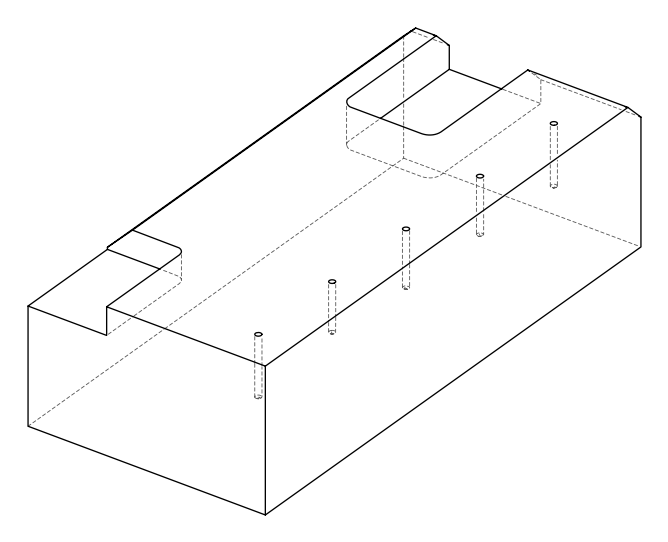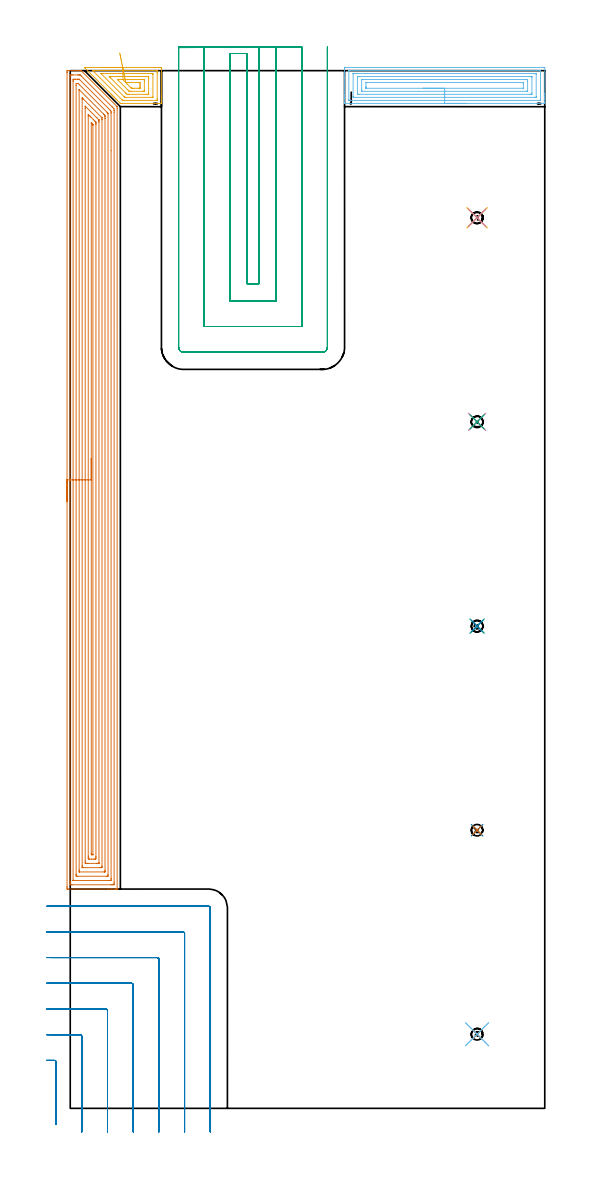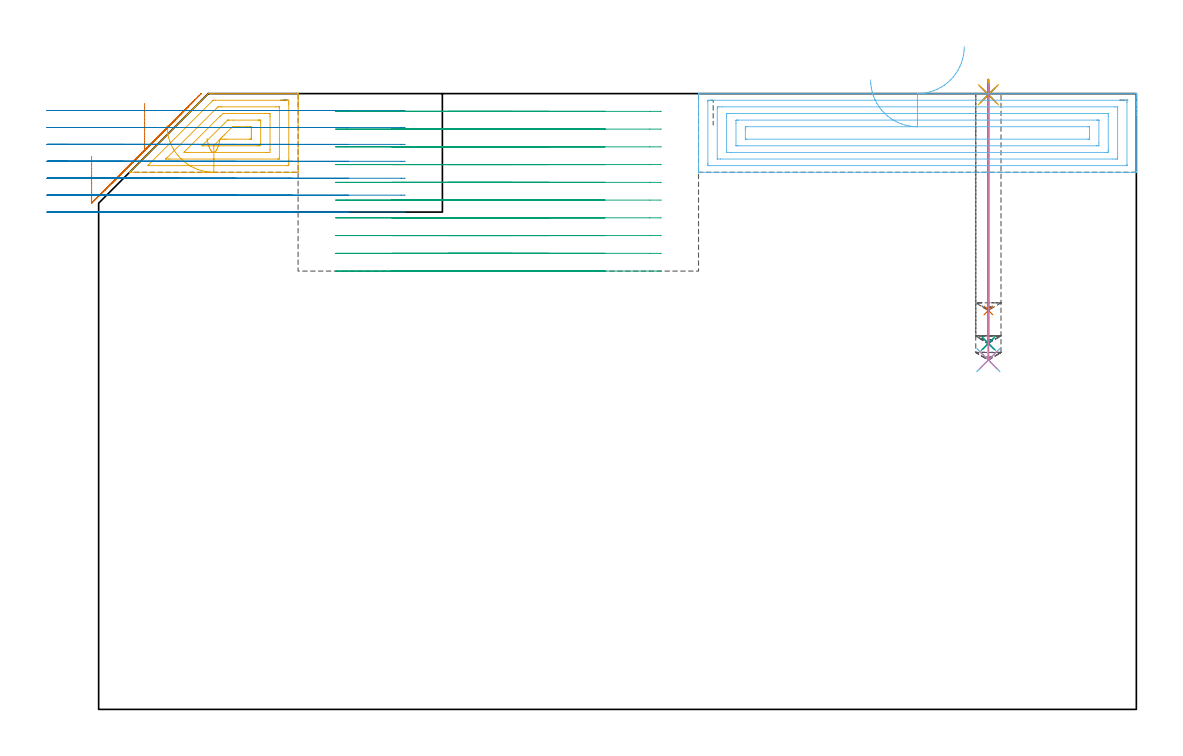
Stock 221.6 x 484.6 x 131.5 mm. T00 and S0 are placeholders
(PLAN: 15 operations, 3 tool changes, 74 min)
(1 SPOT_DRILL | STEP1POCKET | NXT0321_9005460120000 | 0.03 min | 1 mm3)
(2 SPOT_DRILL_1 | STEP1POCKET_1 | NXT0321_9005460120000 | 0.03 min | 0 mm3)
(3 SPOT_DRILL_2 | STEP1POCKET_2 | NXT0321_9005460120000 | 0.03 min | 0 mm3)
(4 SPOT_DRILL_3 | STEP1POCKET_3 | NXT0321_9005460120000 | 0.03 min | 0 mm3)
(5 SPOT_DRILL_4 | STEP1POCKET_4 | NXT0321_9005460120000 | 0.03 min | 1 mm3)
(6 DRILL_BLIND_HOLE_INTO_CENTER | STEP1POCKET | UGT0301_449 | 0.24 min | 1257 mm3)
(7 DRILL_BLIND_HOLE_INTO_CENTER_1 | STEP1POCKET_1 | UGT0301_449 | 0.19 min | 1014 mm3)
(8 DRILL_BLIND_HOLE_INTO_CENTER_2 | STEP1POCKET_2 | UGT0301_449 | 0.22 min | 1179 mm3)
(9 DRILL_BLIND_HOLE_INTO_CENTER_3 | STEP1POCKET_3 | UGT0301_449 | 0.22 min | 1175 mm3)
(10 DRILL_BLIND_HOLE_INTO_CENTER_4 | STEP1POCKET_4 | UGT0301_449 | 0.24 min | 1252 mm3)
(11 AREA_MILL | FG_CHAMFER_SURFACE | UGT0205_001 | 1.69 min | 6781 mm3)
(12 AREA_MILL_1 | FG_CHAMFER_SURFACE_1 | UGT0205_001 | 4.83 min | 14253 mm3)
(13 AREA_MILL_2 | FG_CHAMFER_SURFACE_2 | UGT0205_001 | 27.35 min | 104656 mm3)
(14 MILL_CORNER_NOTCH_RECTANGULAR | CORNER_NOTCH_RECTANGULAR | NXT0201_012 | Follow Part, ap 4, ae 75% | 11.9 min | 187508 mm3)
(15 MILL_SLOT | SLOT_PARTIAL_RECTANGULAR | NXT0201_012 | Follow Part, ap 4, ae 75% | 26.95 min | 448234 mm3)
(TOOL NXT0321_9005460120000 | NC Spot Drill, 142deg, 12mm, Carbide, Uncoated | D12 PA142 FL30 Z2)
(TOOL UGT0301_449 | Carbide Drill 5.4 mm | D5.4 PA118 FL57 Z2)
(TOOL UGT0205_001 | Chamfer Mill 20 x 3 x 45 deg. | D20 FL50 Z2)
(TOOL NXT0201_012 | ENDMILL 16mm [2P460-1600-NA 1630] | D16 FL38 Z6)
(OP 1 SPOT_DRILL)
G17 G21 G94 G90
T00 M6
G54
G17 G0 G90 X190. Y34.6 S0 M3
G43 Z141.5 H0
G94 G81 G98 Z131.268 F250. R134.5
G80
M5
M2
(OP 2 SPOT_DRILL_1)
G17 G21 G94 G90
T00 M6
G54
G17 G0 G90 X190. Y129.9 S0 M3
G43 Z141.5 H0
G94 G81 G98 Z131.268 F250. R134.5
G80
M5
M2
(OP 3 SPOT_DRILL_2)
G17 G21 G94 G90
T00 M6
G54
G17 G0 G90 X190. Y225.2 S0 M3
G43 Z141.5 H0
G94 G81 G98 Z131.268 F250. R134.5
G80
M5
M2
(OP 4 SPOT_DRILL_3)
G17 G21 G94 G90
T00 M6
G54
G17 G0 G90 X190. Y320.6 S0 M3
G43 Z141.5 H0
G94 G81 G98 Z131.268 F250. R134.5
G80
M5
M2
(OP 5 SPOT_DRILL_4)
G17 G21 G94 G90
T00 M6
G54
G17 G0 G90 X190. Y415.9 S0 M3
G43 Z141.5 H0
G94 G81 G98 Z131.268 F250. R134.5
G80
M5
M2
(OP 6 DRILL_BLIND_HOLE_INTO_CENTER)
G17 G21 G94 G90
T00 M6
G54
G17 G0 G90 X190. Y34.6 S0 M3
G43 Z141.5 H0
G94 G81 G98 Z74.6 F250. R133.5
G80
M5
M2
(OP 7 DRILL_BLIND_HOLE_INTO_CENTER_1)
G17 G21 G94 G90
T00 M6
G54
G17 G0 G90 X190. Y129.9 S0 M3
G43 Z141.5 H0
G94 G81 G98 Z85.2 F250. R133.5
G80
M5
M2
(OP 8 DRILL_BLIND_HOLE_INTO_CENTER_2)
G17 G21 G94 G90
T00 M6
G54
G17 G0 G90 X190. Y225.2 S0 M3
G43 Z141.5 H0
G94 G81 G98 Z78.1 F250. R133.5
G80
M5
M2
(OP 9 DRILL_BLIND_HOLE_INTO_CENTER_3)
G17 G21 G94 G90
T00 M6
G54
G17 G0 G90 X190. Y320.6 S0 M3
G43 Z141.5 H0
G94 G81 G98 Z78.2 F250. R133.5
G80
M5
M2
(OP 10 DRILL_BLIND_HOLE_INTO_CENTER_4)
G17 G21 G94 G90
T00 M6
G54
G17 G0 G90 X190. Y415.9 S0 M3
G43 Z141.5 H0
G94 G81 G98 Z74.6 F250. R133.5
G80
M5
M2
(OP 11 AREA_MILL)
G17 G21 G94 G90
T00 M6
G54
G17 G0 G90 X14.6 Y486.1 S1061 M3
G43 Z141.5 H0
Z124.7
G94 G1 X14.638 Z123.828 F250.
X14.752 Z122.963
X14.941 Z122.112
X15.203 Z121.28
X15.537 Z120.474
X15.94 Z119.7
X16.408 Z118.964
X16.94 Z118.272
X17.529 Z117.629
X18.172 Z117.04
X18.864 Z116.508
X19.6 Z116.04
X20.374 Z115.637
X21.18 Z115.303
X22.012 Z115.041
X22.864 Z114.852
X23.728 Z114.738
X24.6 Z114.7
X41.998
X42.429 Y486.095 Z114.702
X42.59 Y486.092 Z114.706
X42.6 Y485.926 Z114.871
Y473.002 Z127.792
Y472.407 Z128.387
Y471.833 Z128.963
Y471.525 Z129.271
Y470.951 Z129.845
Y470.643 Z130.152
Y470.027 Z130.773
Y469.622 Z131.177
X42.593 Y469.307 Z131.484
X42.592 Y469.302 Z131.488
X42.445 Y469.3 Z131.5
X24.154
X23.396 Y469.305 Z131.49
X23.266 Y469.433 Z131.365
X21.614 Y471.084 Z129.712
X21.477 Y471.222 Z129.576
X21.313 Y471.386 Z129.412
X21.173 Y471.525 Z129.271
X21.031 Y471.668 Z129.13
X20.877 Y471.822 Z128.976
X20.732 Y471.966 Z128.829
X20.585 Y472.114 Z128.684
X20.441 Y472.258 Z128.54
X20.29 Y472.407 Z128.388
X20.139 Y472.56 Z128.238
X20.005 Y472.694 Z128.104
X19.849 Y472.848 Z127.947
X19.693 Y473.006 Z127.792
X19.569 Y473.13 Z127.667
X19.408 Y473.289 Z127.505
X19.247 Y473.452 Z127.346
X19.133 Y473.566 Z127.231
X18.967 Y473.73 Z127.064
X18.801 Y473.898 Z126.9
X6.896 Y485.804 Z114.995
X6.756 Y485.944 Z114.854
X6.627 Y486.08 Z114.718
X6.614 Y486.098 Z114.701
X6.756 Y486.1 Z114.7
X24.6
Y484.686 Z116.114
X40.214 Y484.685 Z116.115
X40.287
X40.582 Y484.679 Z116.121
X40.59 Y484.584 Z116.216
X40.597 Y484.378 Z116.422
X40.599 Y483.875 Z116.925
X40.6 Y483.493 Z117.307
Y471.525 Z129.275
X40.598 Y471.145 Z129.655
X40.59 Y470.762 Z130.038
X40.588 Y470.72 Z130.08
X40.571 Y470.719 Z130.081
X40.521 Y470.716 Z130.084
X40.419 Y470.715 Z130.085
X40.214 Y470.714 Z130.086
X24.974
X24.564 Y470.717 Z130.083
X24.463 Y470.719 Z130.081
X24.441 Y470.721 Z130.079
X24.404 Y470.754 Z130.046
X24.336 Y470.818 Z129.982
X24.154 Y470.996 Z129.804
X11.275 Y483.875 Z116.925
X10.771 Y484.381 Z116.419
X10.572 Y484.587 Z116.213
X10.485 Y484.679 Z116.121
X10.771 Y484.684 Z116.116
X10.844 Y484.685 Z116.115
X24.6 Y484.686 Z116.114
Y483.272 Z117.528
X38.147 Y483.271 Z117.529
X38.429 Y483.27 Z117.53
X38.523 Y483.268 Z117.532
X38.589 Y483.265 Z117.535
X38.593 Y483.162 Z117.638
X38.598 Y482.993 Z117.807
X38.6 Y482.824 Z117.976
X38.599 Y472.239 Z128.561
X38.595 Y472.182 Z128.618
X38.59 Y472.142 Z128.658
X38.568 Y472.135 Z128.665
X38.429 Y472.133 Z128.667
X37.819 Y472.129 Z128.671
X26.22
X25.938 Y472.13 Z128.67
X25.656 Y472.133 Z128.667
X25.475 Y472.136 Z128.664
X25.382 Y472.225 Z128.575
X25.193 Y472.407 Z128.393
X14.607 Y482.993 Z117.807
X14.34 Y483.262 Z117.538
X14.339 Y483.269 Z117.531
X14.34
X14.95 Y483.271 Z117.529
X15.232 Y483.272 Z117.528
X24.6
Y481.857 Z118.943
X35.753
X36.01 Y481.856 Z118.944
X36.486 Y481.85 Z118.95
X36.59 Y481.841 Z118.959
X36.6 Y481.229 Z119.571
Y474.172 Z126.628
X36.594 Y473.753 Z127.047
X36.59 Y473.55 Z127.25
X36.384 Y473.547 Z127.253
X35.753 Y473.543 Z127.257
X35.496
X27.466
X26.831 Y473.547 Z127.253
X26.567 Y473.55 Z127.25
X25.938 Y474.114 Z126.686
X25.878 Y474.172 Z126.628
X18.801 Y481.248 Z119.552
X18.395 Y481.664 Z119.136
X18.215 Y481.851 Z118.949
X18.314 Y481.853 Z118.947
X18.801 Y481.856 Z118.944
X19.057 Y481.857 Z118.943
X24.6
Y480.443 Z120.357
X33.968
X34.066 Y480.442 Z120.358
X34.262 Y480.438 Z120.362
X34.59 Y480.429 Z120.371
X34.592 Y480.346 Z120.454
X34.599 Y479.722 Z121.078
Y475.312 Z125.488
X34.594 Y475.054 Z125.746
X34.59 Y474.977 Z125.823
X34.586 Y474.964 Z125.836
X34.49 Y474.961 Z125.839
X34.36 Y474.958 Z125.842
X34.164 Y474.957 Z125.843
X34.066
X28.713
X27.82
X27.723 Y474.958 Z125.842
X27.625 Y474.961 Z125.839
X27.564 Y474.964 Z125.836
X27.521 Y474.99 Z125.81
X27.452 Y475.054 Z125.746
X26.831 Y475.668 Z125.132
X22.37 Y480.129 Z120.671
X22.156 Y480.346 Z120.454
X22.087 Y480.421 Z120.379
X22.075 Y480.436 Z120.364
X22.109 Y480.439 Z120.361
X22.174 Y480.441 Z120.359
X22.272 Y480.443 Z120.357
X22.37
X24.6
X25.936 Y479.024 Z121.776
X25.938
X26.38 Y479.028 Z121.772
X26.831 Y479.029 Z121.771
X27.271
X32.184
X32.334
X32.455 Y479.028 Z121.772
X32.535 Y479.025 Z121.775
X32.579 Y479.022 Z121.778
X32.59 Y479.016 Z121.784
X32.592 Y478.993 Z121.807
X32.597 Y478.582 Z122.218
X32.6 Y478.171 Z122.629
Y477.7 Z123.1
Y477.289 Z123.511
X32.599 Y476.818 Z123.982
X32.595 Y476.411 Z124.389
X32.591 Y476.383 Z124.417
X32.576 Y476.378 Z124.422
X32.522 Y476.375 Z124.425
X32.41 Y476.373 Z124.427
X32.184 Y476.371 Z124.429
X31.743
X29.959
X29.507
X29.065 Y476.372 Z124.428
X28.615 Y476.377 Z124.423
X28.589 Y476.378 Z124.422
X28.561 Y476.399 Z124.401
X28.497 Y476.457 Z124.343
X28.372 Y476.577 Z124.223
X26.831 Y478.117 Z122.683
X26.366 Y478.582 Z122.218
X25.938 Y479.013 Z121.787
X25.936 Y479.024 Z121.776
X25.807 Y479.66 Z121.194
X25.667 Y480.343 Z120.67
X25.519 Y481.069 Z120.208
X25.364 Y481.831 Z119.813
X25.202 Y482.624 Z119.488
X25.036 Y483.442 Z119.234
X24.865 Y484.278 Z119.054
X24.692 Y485.127 Z118.949
X24.518 Y485.981 Z118.92
X24.344 Y486.835 Z118.967
X24.172 Y487.681 Z119.089
X24.002 Y488.514 Z119.287
X23.836 Y489.326 Z119.557
X23.676 Y490.113 Z119.899
X23.522 Y490.867 Z120.31
X23.376 Y491.583 Z120.786
X23.239 Y492.256 Z121.324
X23.112 Y492.88 Z121.92
G0 Z141.5
M5
M2
(OP 12 AREA_MILL_1)
G17 G21 G94 G90
T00 M6
G54
G17 G0 G90 X184.85 Y469.3 S1061 M3
G43 Z141.5 H0
G94 G1 X184.812 Z140.628 F250.
X184.698 Z139.764
X184.509 Z138.912
X184.247 Z138.08
X183.913 Z137.274
X183.51 Z136.5
X183.042 Z135.764
X182.51 Z135.072
X181.921 Z134.429
X181.278 Z133.84
X180.586 Z133.308
X179.85 Z132.84
X179.076 Z132.437
X178.27 Z132.103
X177.438 Z131.841
X176.586 Z131.652
X175.722 Z131.538
X174.85 Z131.5
X128.205
X128.11 Y469.306 Z131.492
X128.1 Y469.519 Z131.28
Y471.106 Z129.693
Y471.525 Z129.271
Y471.734 Z129.063
Y472.407 Z128.39
Y472.617 Z128.181
Y473.289 Z127.504
Y481.06 Z119.736
Y484.757 Z116.039
Y485.094 Z115.703
X128.104 Y485.639 Z115.157
X128.108 Y486.091 Z114.705
X128.191 Y486.094 Z114.703
X128.65 Y486.1 Z114.7
X221.05
X221.48 Y486.095 Z114.703
X221.59 Y486.091 Z114.705
X221.6 Y485.975 Z114.821
Y473.835 Z126.959
Y473.289 Z127.504
Y472.617 Z128.181
Y472.407 Z128.39
Y471.734 Z129.063
Y471.525 Z129.271
Y471.106 Z129.693
Y470.18 Z130.619
Y469.761 Z131.037
X221.599 Y469.517 Z131.281
X221.59 Y469.306 Z131.492
X221.495 Y469.3 Z131.5
X174.85
Y470.714 Z130.086
X130.355
X130.213 Y470.716 Z130.084
X130.142 Y470.719 Z130.081
X130.115 Y470.721 Z130.079
X130.11 Y470.739 Z130.061
X130.106 Y470.804 Z129.996
X130.101 Y470.966 Z129.834
X130.1 Y484.199 Z116.601
X130.103 Y484.523 Z116.277
X130.106 Y484.616 Z116.184
X130.11 Y484.67 Z116.13
X130.124 Y484.679 Z116.121
X130.499 Y484.685 Z116.115
X219.345 Y484.686 Z116.114
X219.487 Y484.684 Z116.116
X219.557 Y484.681 Z116.119
X219.585 Y484.679 Z116.121
X219.59 Y484.661 Z116.139
X219.594 Y484.596 Z116.204
X219.599 Y484.434 Z116.366
X219.6 Y471.201 Z129.599
X219.597 Y470.877 Z129.923
X219.594 Y470.784 Z130.016
X219.59 Y470.73 Z130.07
X219.576 Y470.721 Z130.079
X219.201 Y470.714 Z130.086
X174.85
Y472.128 Z128.672
X133.092 Y472.129 Z128.671
X132.482 Y472.13 Z128.67
X132.204 Y472.133 Z128.667
X132.12 Y472.135 Z128.665
X132.108 Y472.305 Z128.495
X132.103 Y472.407 Z128.393
X132.101 Y472.509 Z128.291
Y483.094 Z117.706
X132.106 Y483.198 Z117.602
X132.11 Y483.261 Z117.539
X132.135 Y483.265 Z117.535
X132.204 Y483.267 Z117.533
X132.812 Y483.271 Z117.529
X216.608
X217.218 Y483.27 Z117.53
X217.496 Y483.266 Z117.534
X217.58 Y483.265 Z117.535
X217.592 Y483.095 Z117.705
X217.597 Y482.993 Z117.807
X217.599 Y482.89 Z117.91
Y472.305 Z128.495
X217.594 Y472.202 Z128.598
X217.59 Y472.139 Z128.661
X217.565 Y472.135 Z128.665
X217.496 Y472.133 Z128.667
X216.888 Y472.129 Z128.671
X174.85 Y472.128 Z128.672
Y473.543 Z127.257
X134.869
X134.613 Y473.544 Z127.256
X134.169 Y473.548 Z127.252
X134.124 Y473.549 Z127.251
X134.11 Y473.602 Z127.198
X134.106 Y473.752 Z127.048
X134.1 Y474.052 Z126.748
Y481.228 Z119.572
X134.104 Y481.61 Z119.19
X134.108 Y481.801 Z118.999
X134.11 Y481.843 Z118.957
X134.147 Y481.85 Z118.95
X134.24 Y481.853 Z118.947
X134.869 Y481.857 Z118.943
X135.124
X214.831
X215.087 Y481.856 Z118.944
X215.531 Y481.852 Z118.948
X215.576 Y481.851 Z118.949
X215.59 Y481.798 Z119.002
X215.594 Y481.648 Z119.152
X215.6 Y481.348 Z119.452
Y474.171 Z126.629
X215.596 Y473.79 Z127.01
X215.592 Y473.599 Z127.201
X215.59 Y473.557 Z127.243
X215.553 Y473.55 Z127.25
X215.46 Y473.547 Z127.253
X214.831 Y473.543 Z127.257
X214.576
X174.85
Y474.957 Z125.843
X136.548
X136.354 Y474.958 Z125.842
X136.224 Y474.961 Z125.839
X136.125 Y474.964 Z125.836
X136.11 Y474.979 Z125.821
X136.108 Y475.054 Z125.746
X136.101 Y475.595 Z125.205
Y480.346 Z120.454
X136.102 Y480.414 Z120.386
X136.105 Y480.43 Z120.37
X136.108 Y480.433 Z120.367
X136.128 Y480.436 Z120.364
X136.256 Y480.44 Z120.36
X136.451 Y480.443 Z120.357
X136.548
X213.152
X213.346 Y480.441 Z120.359
X213.476 Y480.439 Z120.361
X213.575 Y480.436 Z120.364
X213.59 Y480.421 Z120.379
X213.592 Y480.346 Z120.454
X213.599 Y479.805 Z120.995
Y475.054 Z125.746
X213.598 Y474.986 Z125.814
X213.595 Y474.97 Z125.83
X213.592 Y474.967 Z125.833
X213.572 Y474.964 Z125.836
X213.444 Y474.96 Z125.84
X213.249 Y474.957 Z125.843
X213.152
X174.85
Y476.371 Z124.429
X138.423
X138.273 Y476.372 Z124.428
X138.153 Y476.375 Z124.425
X138.119 Y476.378 Z124.422
X138.11 Y476.382 Z124.418
X138.107 Y476.406 Z124.394
X138.103 Y476.497 Z124.303
X138.101 Y476.818 Z123.982
X138.1 Y477.138 Z123.662
X138.101 Y478.901 Z121.899
X138.107 Y479.009 Z121.791
X138.11 Y479.023 Z121.777
X138.115 Y479.025 Z121.775
X138.142 Y479.027 Z121.773
X138.198 Y479.028 Z121.772
X138.423 Y479.029 Z121.771
X211.277
X211.427 Y479.028 Z121.772
X211.547 Y479.025 Z121.775
X211.581 Y479.022 Z121.778
X211.59 Y479.018 Z121.782
X211.593 Y478.994 Z121.806
X211.597 Y478.903 Z121.897
X211.599 Y478.582 Z122.218
X211.6 Y478.262 Z122.538
X211.599 Y476.499 Z124.301
X211.593 Y476.391 Z124.409
X211.59 Y476.377 Z124.423
X211.585 Y476.375 Z124.425
X211.558 Y476.373 Z124.427
X211.502 Y476.372 Z124.428
X211.277 Y476.371 Z124.429
X174.85
X173.978 Z124.467
X173.114 Z124.581
X172.262 Z124.77
X171.43 Z125.032
X170.624 Z125.366
X169.85 Z125.769
X169.114 Z126.237
X168.422 Z126.768
X167.779 Z127.358
X167.19 Z128.001
X166.658 Z128.693
X166.19 Z129.429
X165.787 Z130.203
X165.453 Z131.009
X165.191 Z131.841
X165.002 Z132.692
X164.888 Z133.557
X164.85 Z134.429
G0 Z141.5
M5
M2
(OP 13 AREA_MILL_2)
G17 G21 G94 G90
T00 M6
G54
G17 G0 G90 X-1.5 Y283.5 S1061 M3
G43 Z141.5 H0
Z118.1
G94 G1 Y283.538 Z117.228 F250.
Y283.652 Z116.363
Y283.841 Z115.512
Y284.103 Z114.68
Y284.437 Z113.874
Y284.84 Z113.1
Y285.308 Z112.364
Y285.84 Z111.672
Y286.429 Z111.029
Y287.072 Z110.439
Y287.764 Z109.908
Y288.5 Z109.44
Y289.274 Z109.037
Y290.08 Z108.703
Y290.912 Z108.441
Y291.764 Z108.252
Y292.628 Z108.138
Y293.5 Z108.1
Y483.651
X-1.499 Y483.97 Z108.101
X-1.494 Y484.539 Z108.103
X-1.492 Y484.592 Z108.105
X-0.927 Y484.6 Z108.67
X1.744 Z111.339
X3.159 Z112.756
X3.524 Z113.119
X4.253 Z113.853
X4.859 Z114.459
X4.941 Y484.599 Z114.54
X5.101 Y484.59 Z114.694
X5.262 Y484.438 Z114.862
X21.826 Y467.874 Z131.425
X21.894 Y467.804 Z131.492
X21.9 Y466.979 Z131.5
Y102.583
X21.897 Y102.41 Z131.488
X21.85 Y102.407 Z131.441
X21.43 Y102.4 Z131.03
X21.166 Z130.766
X20.437 Z130.032
X19.182 Z128.779
X17.766 Z127.362
X-0.927 Y102.401 Z108.671
X-1.15 Y102.403 Z108.447
X-1.492 Y102.408 Z108.106
X-1.494 Y102.46 Z108.104
X-1.499 Y103.03 Z108.101
X-1.5 Y103.606 Z108.1
Y293.5
X-0.086 Z109.514
Y481.336
X-0.082 Y482.181 Z109.518
X-0.08 Y482.224 Z109.52
X-0.037 Y482.59 Z109.563
X0.439 Y482.597 Z110.039
X0.853 Y482.599 Z110.453
X1.327 Y482.6 Z110.927
X3.524 Z113.124
X3.998 Y482.599 Z113.598
X4.414 Y482.594 Z114.014
X4.553 Y482.59 Z114.153
X4.657 Y482.582 Z114.257
X4.738 Y482.503 Z114.338
X5.068 Y482.181 Z114.668
X19.547 Y467.703 Z129.147
X20.266 Y466.979 Z129.866
X20.437 Y466.802 Z130.037
X20.482 Y466.085 Z130.082
X20.484 Y466.038 Z130.084
X20.486 Y465.191 Z130.086
Y105.664
X20.482 Y104.819 Z130.082
X20.48 Y104.776 Z130.08
X20.437 Y104.41 Z130.037
X19.961 Y104.402 Z129.561
X19.547 Y104.401 Z129.147
X19.073 Y104.4 Z128.673
X0.853 Y104.401 Z110.453
X0.377 Y104.403 Z109.977
X-0.037 Y104.41 Z109.563
X-0.079 Y104.819 Z109.521
X-0.082 Y104.865 Z109.518
X-0.086 Y105.713 Z109.514
Y105.762
Y293.5
X1.328 Z110.928
X1.329 Y479.499 Z110.929
X1.33 Y479.914 Z110.93
X1.335 Y480.393 Z110.935
X1.338 Y480.59 Z110.938
X1.54 Y480.597 Z111.14
X1.744 Y480.599 Z111.344
X2.428 Y480.6 Z112.028
X3.318 Z112.918
X3.524 Y480.599 Z113.124
X3.73 Y480.597 Z113.33
X4.142 Y480.59 Z113.742
X4.212 Y480.577 Z113.812
X4.239 Y480.554 Z113.839
X4.296 Y480.502 Z113.896
X4.408 Y480.393 Z114.008
X17.821 Y466.979 Z127.421
X18.656 Y466.142 Z128.256
X18.71 Y466.085 Z128.31
X19.064 Y465.675 Z128.664
X19.068 Y465.191 Z128.668
X19.071 Y464.775 Z128.671
X19.072 Y447.197 Z128.672
X19.071 Y107.501 Z128.671
X19.07 Y107.086 Z128.67
X19.065 Y106.607 Z128.665
X19.062 Y106.41 Z128.662
X18.86 Y106.403 Z128.46
X18.656 Y106.401 Z128.256
X17.972 Y106.4 Z127.572
X1.537 Y106.401 Z111.137
X1.4 Y106.404 Z111.
X1.351 Y106.409 Z110.951
X1.334 Y106.413 Z110.934
X1.333 Y106.419 Z110.933
X1.33 Y106.468 Z110.93
X1.329 Y106.607 Z110.929
X1.328 Y293.5 Z110.928
X2.743 Z112.343
Y477.71
X2.749 Y478.488 Z112.349
X2.755 Y478.59 Z112.355
X2.86 Y478.594 Z112.46
X3.081 Y478.598 Z112.681
X3.524 Y478.6 Z113.124
X3.528 Z113.128
X3.747 Y478.59 Z113.347
X4.187 Y478.16 Z113.787
X4.414 Y477.937 Z114.014
X17.16 Y465.191 Z126.76
X17.445 Y464.9 Z127.045
X17.634 Y464.705 Z127.234
X17.65 Y464.649 Z127.25
X17.653 Y464.602 Z127.253
X17.657 Y464.407 Z127.257
Y109.29
X17.651 Y108.512 Z127.251
X17.645 Y108.41 Z127.245
X17.54 Y108.406 Z127.14
X17.319 Y108.402 Z126.919
X16.876 Y108.4 Z126.476
X3.524 Z113.124
X3.079 Y108.402 Z112.679
X2.859 Y108.406 Z112.459
X2.756 Y108.41 Z112.356
X2.75 Y108.483 Z112.35
X2.743 Y109.18 Z112.343
Y109.29
Y293.5
X4.157 Z113.757
Y475.286
X4.159 Y475.544 Z113.759
X4.163 Y475.715 Z113.763
X4.164 Y475.726 Z113.764
X4.172 Y475.721 Z113.772
X4.205 Y475.694 Z113.805
X4.261 Y475.64 Z113.861
X15.604 Y464.297 Z125.204
X15.986 Y463.91 Z125.586
X16.235 Y463.655 Z125.835
X16.239 Y463.403 Z125.839
X16.242 Y463.146 Z125.842
X16.243 Y462.508 Z125.843
Y462.25
X16.242 Y111.078 Z125.842
X16.241 Y110.822 Z125.841
X16.236 Y110.562 Z125.836
X16.232 Y110.41 Z125.832
X16.155 Y110.407 Z125.755
X15.986 Y110.403 Z125.586
X15.771 Y110.4 Z125.371
X4.414 Y110.401 Z114.014
X4.196 Y110.403 Z113.796
X4.164 Y110.41 Z113.764
X4.162 Y110.416 Z113.762
X4.159 Y110.44 Z113.759
X4.157 Y111.078 Z113.757
Y111.337
Y293.5
X5.571 Z115.171
Y471.182
X5.572 Y471.451 Z115.172
X5.576 Y471.849 Z115.176
X5.577 Y471.859 Z115.177
X5.589 Y471.851 Z115.189
X5.648 Y471.798 Z115.248
X5.766 Y471.684 Z115.366
X6.002 Y471.451 Z115.602
X14.574 Y462.878 Z124.174
X14.758 Y462.691 Z124.358
X14.802 Y462.642 Z124.402
X14.821 Y462.619 Z124.421
X14.823 Y462.597 Z124.423
X14.826 Y462.508 Z124.426
X14.829 Y461.882 Z124.429
Y461.614
X14.828 Y113.135 Z124.428
X14.826 Y112.867 Z124.426
X14.822 Y112.554 Z124.422
X14.818 Y112.41 Z124.418
X14.666 Y112.404 Z124.266
X14.206 Y112.401 Z123.806
X13.78 Y112.4 Z123.38
X6.194 Y112.401 Z115.794
X5.765 Y112.403 Z115.365
X5.602 Y112.41 Z115.202
X5.578 Y112.424 Z115.178
X5.576 Y112.478 Z115.176
X5.573 Y112.597 Z115.173
X5.572 Y112.867 Z115.172
X5.571 Y113.493 Z115.171
Y293.5
X6.985 Z116.585
Y467.079
X6.988 Y467.874 Z116.588
X6.989 Y467.969 Z116.589
X6.991 Y467.991 Z116.591
X7.037 Y467.955 Z116.637
X7.084 Y467.915 Z116.684
X7.129 Y467.874 Z116.729
X12.425 Y462.578 Z122.025
X13.315 Y461.686 Z122.915
X13.384 Y461.614 Z122.984
X13.407 Y461.584 Z123.007
X13.41 Y461.563 Z123.01
X13.412 Y461.517 Z123.012
X13.415 Y460.72 Z123.015
Y460.62
X13.414 Y114.655 Z123.014
X13.413 Y114.558 Z123.013
X13.408 Y114.457 Z123.008
X13.404 Y114.409 Z123.004
X13.378 Y114.407 Z122.978
X13.315 Y114.404 Z122.915
X12.679 Y114.4 Z122.279
X12.425 Z122.025
X8.229 Z117.829
X7.975 Z117.575
X7.337 Y114.402 Z116.937
X7.084 Y114.407 Z116.684
X7.006 Y114.41 Z116.606
X6.992 Y114.556 Z116.592
X6.988 Y114.655 Z116.588
X6.986 Y114.754 Z116.586
X6.985 Y115.549 Z116.585
Y293.5
X8.399 Z117.999
X8.4 Y463.403 Z118.
X8.401 Y463.868 Z118.001
X8.403 Y464.026 Z118.003
X8.406 Y464.132 Z118.006
X8.578 Y463.966 Z118.178
X8.865 Y463.686 Z118.465
X9.151 Y463.403 Z118.751
X9.755 Y462.799 Z119.355
X10.939 Y461.614 Z120.539
X11.535 Y461.018 Z121.135
X11.83 Y460.72 Z121.43
X11.929 Y460.612 Z121.529
X11.994 Y460.54 Z121.594
X11.995 Y460.486 Z121.595
X11.999 Y460.254 Z121.599
X12. Y459.826 Z121.6
Y459.358
Y117.765
Y117.338
X11.997 Y116.873 Z121.597
X11.993 Y116.444 Z121.593
X11.576 Y116.403 Z121.176
X11.535 Y116.402 Z121.135
X10.688 Y116.4 Z120.288
X9.798 Z119.398
X8.907 Y116.401 Z118.507
X8.865 Y116.404 Z118.465
X8.407 Y116.444 Z118.007
X8.402 Y116.908 Z118.002
X8.4 Y117.338 Z118.
Y117.805
X8.399 Y293.5 Z117.999
X9.814 Z119.414
Y459.826
X9.819 Y460.182 Z119.419
X9.82 Y460.256 Z119.42
X9.864 Y460.227 Z119.464
X9.931 Y460.164 Z119.531
X10.277 Y459.826 Z119.877
X10.461 Y459.639 Z120.061
X10.547 Y459.549 Z120.147
X10.575 Y459.517 Z120.175
X10.579 Y459.474 Z120.179
X10.582 Y459.378 Z120.182
X10.586 Y458.991 Z120.186
Y458.931
Y118.686
X10.584 Y118.488 Z120.184
X10.582 Y118.44 Z120.182
X10.58 Y118.42 Z120.18
X10.571 Y118.41 Z120.171
X10.473 Y118.405 Z120.073
X9.886 Y118.41 Z119.486
X9.821 Y118.412 Z119.421
X9.818 Y118.498 Z119.418
X9.816 Y118.687 Z119.416
X9.814 Y119.067 Z119.414
Y119.126
Y293.5
Y294.372 Z119.452
Y295.236 Z119.566
Y296.088 Z119.754
Y296.92 Z120.017
Y297.726 Z120.351
Y298.5 Z120.753
Y299.236 Z121.222
Y299.928 Z121.753
Y300.571 Z122.343
Y301.16 Z122.986
Y301.692 Z123.678
Y302.16 Z124.414
Y302.563 Z125.187
Y302.897 Z125.993
Y303.159 Z126.825
Y303.348 Z127.677
Y303.462 Z128.542
Y303.5 Z129.414
G0 Z141.5
M5
M2
(OP 14 MILL_CORNER_NOTCH_RECTANGULAR)
G17 G21 G94 G90
T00 M6
G54
G17 G0 G90 X-6.6 Y-7.521 S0 M3
G43 Z141.5 H1
Z127.886
G94 G1 Y-4.521 F250.
Y21.606 F500.
G3 X-7.394 Y22.4 R0.8
G2 X-8. Y22.4 R72.
G1 X-11. Y22.41 F250.
G0 Z141.5
X5.4 Y-11.
Z127.886
G1 Y-8.
Y33.606 F500.
G3 X4.606 Y34.4 R0.8
G1 X-7.746
X-8. Y34.401
X-11. Y34.413 F250.
G0 Z141.5
X17.4 Y-11.
Z127.886
G1 Y-8.
Y45.605 F500.
G3 X16.605 Y46.4 R0.8
G1 X-7.746
X-8. Y46.401
X-11. Y46.417 F250.
G0 Z141.5
X29.4 Y-11.
Z127.886
G1 Y-8.
Y57.605 F500.
G3 X28.605 Y58.4 R0.8
G1 X-7.746
X-8. Y58.401
X-11. Y58.422 F250.
G0 Z141.5
X41.4 Y-11.
Z127.886
G1 Y-8.
Y69.605 F500.
G3 X40.605 Y70.4 R0.8
G1 X-7.746
G2 X-8. Y70.401 R24.
G1 X-11. Y70.433 F250.
G0 Z141.5
X53.4 Y-11.
Z127.886
G1 Y-8.
Y81.605 F500.
G3 X52.605 Y82.4 R0.8
G1 X-7.746
G2 X-8. Y82.403 R12.
G1 X-10.999 Y82.466 F250.
G0 Z141.5
X65.4 Y-11.
Z127.886
G1 Y-8.
Y93.6 F500.
G3 X64.6 Y94.4 R0.8
G1 X-7.746
X-10.746 F250.
G0 Z141.5
X-6.6 Y-7.521
Z124.271
G1 Y-4.521
Y21.606 F500.
G3 X-7.394 Y22.4 R0.8
G2 X-8. Y22.4 R72.
G1 X-11. Y22.41 F250.
G0 Z141.5
X5.4 Y-11.
Z124.271
G1 Y-8.
Y33.606 F500.
G3 X4.606 Y34.4 R0.8
G1 X-7.746
X-8. Y34.401
X-11. Y34.413 F250.
G0 Z141.5
X17.4 Y-11.
Z124.271
G1 Y-8.
Y45.605 F500.
G3 X16.605 Y46.4 R0.8
G1 X-7.746
X-8. Y46.401
X-11. Y46.417 F250.
G0 Z141.5
X29.4 Y-11.
Z124.271
G1 Y-8.
Y57.605 F500.
G3 X28.605 Y58.4 R0.8
G1 X-7.746
X-8. Y58.401
X-11. Y58.422 F250.
G0 Z141.5
X41.4 Y-11.
Z124.271
G1 Y-8.
Y69.605 F500.
G3 X40.605 Y70.4 R0.8
G1 X-7.746
G2 X-8. Y70.401 R24.
G1 X-11. Y70.433 F250.
G0 Z141.5
X53.4 Y-11.
Z124.271
G1 Y-8.
Y81.605 F500.
G3 X52.605 Y82.4 R0.8
G1 X-7.746
G2 X-8. Y82.403 R12.
G1 X-10.999 Y82.466 F250.
G0 Z141.5
X65.4 Y-11.
Z124.271
G1 Y-8.
Y93.6 F500.
G3 X64.6 Y94.4 R0.8
G1 X-7.746
X-10.746 F250.
G0 Z141.5
X-6.6 Y-7.521
Z120.657
G1 Y-4.521
Y21.606 F500.
G3 X-7.394 Y22.4 R0.8
G2 X-8. Y22.4 R72.
G1 X-11. Y22.41 F250.
G0 Z141.5
X5.4 Y-11.
Z120.657
G1 Y-8.
Y33.606 F500.
G3 X4.606 Y34.4 R0.8
G1 X-7.746
X-8. Y34.401
X-11. Y34.413 F250.
G0 Z141.5
X17.4 Y-11.
Z120.657
G1 Y-8.
Y45.605 F500.
G3 X16.605 Y46.4 R0.8
G1 X-7.746
X-8. Y46.401
X-11. Y46.417 F250.
G0 Z141.5
X29.4 Y-11.
Z120.657
G1 Y-8.
Y57.605 F500.
G3 X28.605 Y58.4 R0.8
G1 X-7.746
X-8. Y58.401
X-11. Y58.422 F250.
G0 Z141.5
X41.4 Y-11.
Z120.657
G1 Y-8.
Y69.605 F500.
G3 X40.605 Y70.4 R0.8
G1 X-7.746
G2 X-8. Y70.401 R24.
G1 X-11. Y70.433 F250.
G0 Z141.5
X53.4 Y-11.
Z120.657
G1 Y-8.
Y81.605 F500.
G3 X52.605 Y82.4 R0.8
G1 X-7.746
G2 X-8. Y82.403 R12.
G1 X-10.999 Y82.466 F250.
G0 Z141.5
X65.4 Y-11.
Z120.657
G1 Y-8.
Y93.6 F500.
G3 X64.6 Y94.4 R0.8
G1 X-7.746
X-10.746 F250.
G0 Z141.5
X-6.6 Y-7.521
Z117.043
G1 Y-4.521
Y21.606 F500.
G3 X-7.394 Y22.4 R0.8
G2 X-8. Y22.4 R72.
G1 X-11. Y22.41 F250.
G0 Z141.5
X5.4 Y-11.
Z117.043
G1 Y-8.
Y33.606 F500.
G3 X4.606 Y34.4 R0.8
G1 X-7.752
X-8. Y34.401
X-11. Y34.413 F250.
G0 Z141.5
X17.4 Y-11.
Z117.043
G1 Y-8.
Y45.605 F500.
G3 X16.605 Y46.4 R0.8
G1 X-7.752
X-8. Y46.401
X-11. Y46.416 F250.
G0 Z141.5
X29.4 Y-11.
Z117.043
G1 Y-8.
Y57.605 F500.
G3 X28.605 Y58.4 R0.8
G1 X-7.752
G2 X-8. Y58.401 R36.
G1 X-11. Y58.422 F250.
G0 Z141.5
X41.4 Y-11.
Z117.043
G1 Y-8.
Y69.605 F500.
G3 X40.605 Y70.4 R0.8
G1 X-7.752
G2 X-8. Y70.401 R24.
G1 X-11. Y70.432 F250.
G0 Z141.5
X53.4 Y-11.
Z117.043
G1 Y-8.
Y81.605 F500.
G3 X52.605 Y82.4 R0.8
G1 X-7.752
G2 X-8. Y82.403 R12.
G1 X-10.999 Y82.465 F250.
G0 Z141.5
X65.4 Y-11.
Z117.043
G1 Y-8.
Y93.6 F500.
G3 X64.6 Y94.4 R0.8
G1 X-7.752
X-10.752 F250.
G0 Z141.5
X-6.6 Y-7.521
Z113.429
G1 Y-4.521
Y21.606 F500.
G3 X-7.394 Y22.4 R0.8
G1 X-8.
X-11. F250.
G0 Z141.5
X5.4 Y-11.
Z113.429
G1 Y-8.
Y33.606 F500.
G3 X4.606 Y34.4 R0.8
G1 X-8.
X-11. F250.
G0 Z141.5
X17.4 Y-11.
Z113.429
G1 Y-8.
Y45.605 F500.
G3 X16.605 Y46.4 R0.8
G1 X-8.
X-11. F250.
G0 Z141.5
X29.4 Y-11.
Z113.429
G1 Y-8.
Y57.605 F500.
G3 X28.605 Y58.4 R0.8
G1 X-8.
X-11. F250.
G0 Z141.5
X41.4 Y-11.
Z113.429
G1 Y-8.
Y69.605 F500.
G3 X40.605 Y70.4 R0.8
G1 X-8.
X-11. F250.
G0 Z141.5
X53.4 Y-11.
Z113.429
G1 Y-8.
Y81.605 F500.
G3 X52.605 Y82.4 R0.8
G1 X-8.
X-11. F250.
G0 Z141.5
X65.4 Y-11.
Z113.429
G1 Y-8.
Y93.6 F500.
G3 X64.6 Y94.4 R0.8
G1 X-8.
X-11. F250.
G0 Z141.5
X-6.6 Y-7.521
Z109.814
G1 Y-4.521
Y21.606 F500.
G3 X-7.394 Y22.4 R0.8
G1 X-8.
X-11. F250.
G0 Z141.5
X5.4 Y-11.
Z109.814
G1 Y-8.
Y33.606 F500.
G3 X4.606 Y34.4 R0.8
G1 X-8.
X-11. F250.
G0 Z141.5
X17.4 Y-11.
Z109.814
G1 Y-8.
Y45.605 F500.
G3 X16.605 Y46.4 R0.8
G1 X-8.
X-11. F250.
G0 Z141.5
X29.4 Y-11.
Z109.814
G1 Y-8.
Y57.605 F500.
G3 X28.605 Y58.4 R0.8
G1 X-8.
X-11. F250.
G0 Z141.5
X41.4 Y-11.
Z109.814
G1 Y-8.
Y69.605 F500.
G3 X40.605 Y70.4 R0.8
G1 X-8.
X-11. F250.
G0 Z141.5
X53.4 Y-11.
Z109.814
G1 Y-8.
Y81.605 F500.
G3 X52.605 Y82.4 R0.8
G1 X-8.
X-11. F250.
G0 Z141.5
X65.4 Y-11.
Z109.814
G1 Y-8.
Y93.6 F500.
G3 X64.6 Y94.4 R0.8
G1 X-8.
X-11. F250.
G0 Z141.5
X-6.6 Y-7.521
Z106.2
G1 Y-4.521
Y21.606 F500.
G3 X-7.394 Y22.4 R0.8
G1 X-8.
X-11. F250.
G0 Z141.5
X5.4 Y-11.
Z106.2
G1 Y-8.
Y33.606 F500.
G3 X4.606 Y34.4 R0.8
G1 X-8.
X-11. F250.
G0 Z141.5
X17.4 Y-11.
Z106.2
G1 Y-8.
Y45.605 F500.
G3 X16.605 Y46.4 R0.8
G1 X-8.
X-11. F250.
G0 Z141.5
X29.4 Y-11.
Z106.2
G1 Y-8.
Y57.605 F500.
G3 X28.605 Y58.4 R0.8
G1 X-8.
X-11. F250.
G0 Z141.5
X41.4 Y-11.
Z106.2
G1 Y-8.
Y69.605 F500.
G3 X40.605 Y70.4 R0.8
G1 X-8.
X-11. F250.
G0 Z141.5
X53.4 Y-11.
Z106.2
G1 Y-8.
Y81.605 F500.
G3 X52.605 Y82.4 R0.8
G1 X-8.
X-11. F250.
G0 Z141.5
X65.4 Y-11.
Z106.2
G1 Y-8.
Y93.6 F500.
G3 X64.6 Y94.4 R0.8
G1 X-8.
X-11. F250.
G0 Z141.5
M5
M2
(OP 15 MILL_SLOT)
G17 G21 G94 G90
T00 M6
G54
G17 G0 G90 X88.125 Y495.6 S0 M3
G43 Z141.5 H1
Z127.71
G94 G1 X88.101 Y492.6 F250.
G3 X88.1 Y492.346 R32. F500.
G1 Y385.1
X82.6
Y492.346
G3 X82.599 Y492.6 R32.
G1 X74.599
G2 X74.6 Y492.346 R24.
G1 Y377.1
X96.1
Y492.346
G2 X96.101 Y492.6 R24.
G1 X96.133 Y495.6 F250.
X62.534 Y495.599
X62.597 Y492.6
G2 X62.6 Y492.346 R12. F500.
G1 Y365.1
X108.1
Y492.346
G2 X108.103 Y492.6 R12.
G1 X108.166 Y495.599 F250.
X50.6 Y495.346
Y492.346
Y355.5 F500.
G3 X53. Y353.1 R2.4
G1 X117.7
G3 X120.1 Y355.5 R2.4
G1 Y492.346
Y495.346 F250.
G0 X88.125 Y495.6 Z123.92
G1 X88.101 Y492.6
G3 X88.1 Y492.346 R32. F500.
G1 Y385.1
X82.6
Y492.346
G3 X82.599 Y492.6 R32.
G1 X74.599
G2 X74.6 Y492.346 R24.
G1 Y377.1
X96.1
Y492.346
G2 X96.101 Y492.6 R24.
G1 X96.133 Y495.6 F250.
X62.534 Y495.599
X62.597 Y492.6
G2 X62.6 Y492.346 R12. F500.
G1 Y365.1
X108.1
Y492.346
G2 X108.103 Y492.6 R12.
G1 X108.166 Y495.599 F250.
X50.6 Y495.346
Y492.346
Y355.5 F500.
G3 X53. Y353.1 R2.4
G1 X117.7
G3 X120.1 Y355.5 R2.4
G1 Y492.346
Y495.346 F250.
G0 X88.1 Y495.6 Z120.13
G1 Y492.6
Y385.1 F500.
X82.6
Y492.6
X74.6
Y377.1
X96.1
Y492.6
Y495.6 F250.
X62.6
Y492.6
Y365.1 F500.
X108.1
Y492.6
Y495.6 F250.
X50.6
Y492.6
Y355.5 F500.
G3 X53. Y353.1 R2.4
G1 X117.7
G3 X120.1 Y355.5 R2.4
G1 Y492.6
Y495.6 F250.
G0 X88.1 Z116.34
G1 Y492.6
Y385.1 F500.
X82.6
Y492.6
X74.6
Y377.1
X96.1
Y492.6
Y495.6 F250.
X62.6
Y492.6
Y365.1 F500.
X108.1
Y492.6
Y495.6 F250.
X50.6
Y492.6
Y355.5 F500.
G3 X53. Y353.1 R2.4
G1 X117.7
G3 X120.1 Y355.5 R2.4
G1 Y492.6
Y495.6 F250.
G0 X88.1 Z112.55
G1 Y492.6
Y385.1 F500.
X82.6
Y492.6
X74.6
Y377.1
X96.1
Y492.6
Y495.6 F250.
X62.6
Y492.6
Y365.1 F500.
X108.1
Y492.6
Y495.6 F250.
X50.6
Y492.6
Y355.5 F500.
G3 X53. Y353.1 R2.4
G1 X117.7
G3 X120.1 Y355.5 R2.4
G1 Y492.6
Y495.6 F250.
G0 X88.1 Z108.76
G1 Y492.6
Y385.1 F500.
X82.6
Y492.6
X74.6
Y377.1
X96.1
Y492.6
Y495.6 F250.
X62.6
Y492.6
Y365.1 F500.
X108.1
Y492.6
Y495.6 F250.
X50.6
Y492.6
Y355.5 F500.
G3 X53. Y353.1 R2.4
G1 X117.7
G3 X120.1 Y355.5 R2.4
G1 Y492.6
Y495.6 F250.
G0 X88.1 Z104.97
G1 Y492.6
Y385.1 F500.
X82.6
Y492.6
X74.6
Y377.1
X96.1
Y492.6
Y495.6 F250.
X62.6
Y492.6
Y365.1 F500.
X108.1
Y492.6
Y495.6 F250.
X50.6
Y492.6
Y355.5 F500.
G3 X53. Y353.1 R2.4
G1 X117.7
G3 X120.1 Y355.5 R2.4
G1 Y492.6
Y495.6 F250.
G0 X88.1 Z101.18
G1 Y492.6
Y385.1 F500.
X82.6
Y492.6
X74.6
Y377.1
X96.1
Y492.6
Y495.6 F250.
X62.6
Y492.6
Y365.1 F500.
X108.1
Y492.6
Y495.6 F250.
X50.6
Y492.6
Y355.5 F500.
G3 X53. Y353.1 R2.4
G1 X117.7
G3 X120.1 Y355.5 R2.4
G1 Y492.6
Y495.6 F250.
G0 X88.1 Z97.39
G1 Y492.6
Y385.1 F500.
X82.6
Y492.6
X74.6
Y377.1
X96.1
Y492.6
Y495.6 F250.
X62.6
Y492.6
Y365.1 F500.
X108.1
Y492.6
Y495.6 F250.
X50.6
Y492.6
Y355.5 F500.
G3 X53. Y353.1 R2.4
G1 X117.7
G3 X120.1 Y355.5 R2.4
G1 Y492.6
Y495.6 F250.
G0 X88.1 Z93.6
G1 Y492.6
Y385.1 F500.
X82.6
Y492.6
X74.6
Y377.1
X96.1
Y492.6
Y495.6 F250.
X62.6
Y492.6
Y365.1 F500.
X108.1
Y492.6
Y495.6 F250.
X50.6
Y492.6
Y355.5 F500.
G3 X53. Y353.1 R2.4
G1 X117.7
G3 X120.1 Y355.5 R2.4
G1 Y492.6
Y495.6 F250.
G0 Z141.5
M5
M2
